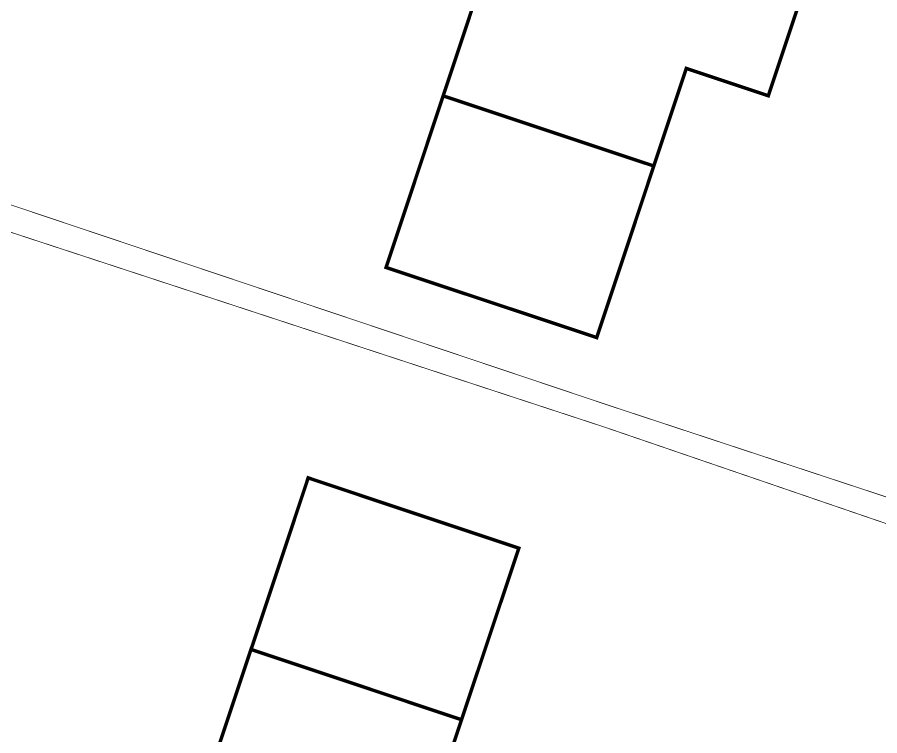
# Model space of a CAD drawing. Header units: inches. Extents: x 350994 to 353538, y 1581369 to 1583842.
# Drawn here: x 351441.15 to 351466.09, y 1583132.43 to 1583153.2 of the extents above; entities that cross this region are included whole.
import ezdxf

# ---------------------------------------------------------------- set-up
doc = ezdxf.new("R2010")
doc.units = ezdxf.units.IN
doc.header["$MEASUREMENT"] = 0
for name, pattern in [('1', [0]), ('ACAD_ISO03W100', [30, 12, -18]), ('DASHDOTX2', [2, 1, -0.5, 0, -0.5])]:
    doc.linetypes.add(name, pattern=pattern)
for name, color, linetype in [('BOUNDARY', 5, 'Continuous'), ('CULVERT', 255, '1'), ('CW', 94, '1')]:
    doc.layers.add(name, color=color, linetype=linetype)

msp = doc.modelspace()

# ---------------------------------------------------------------- linework, layer by layer
at = {"layer": 'BOUNDARY', "lineweight": 5, "const_width": 0.1}
for points, elevation in [([(351453.469, 1583150.925), (351459.56, 1583148.898), (351460.499, 1583151.718), (351462.871, 1583150.928), (351465.467, 1583158.728), (351465.116, 1583158.845), (351464.999, 1583158.494), (351461.583, 1583159.63), (351461.678, 1583159.915), (351461.327, 1583160.032), (351461.21, 1583159.681), (351458.411, 1583160.613), (351458.528, 1583160.964), (351458.177, 1583161.08), (351457.261, 1583158.329), (351456.938, 1583158.436), (351455.28, 1583153.455), (351454.407, 1583153.745), (351453.469, 1583150.925)], 102.875), ([(351447.915, 1583134.922), (351454.001, 1583132.891), (351453.06, 1583130.071), (351455.432, 1583129.28), (351452.829, 1583121.483), (351452.478, 1583121.6), (351452.596, 1583121.951), (351449.181, 1583123.09), (351449.086, 1583122.806), (351448.735, 1583122.923), (351448.852, 1583123.274), (351446.054, 1583124.208), (351445.937, 1583123.857), (351445.586, 1583123.974), (351446.504, 1583126.725), (351446.181, 1583126.832), (351447.843, 1583131.812), (351446.97, 1583132.104), (351447.911, 1583134.923), (351454.001, 1583132.891)], 103.044)]:
    msp.add_lwpolyline(points, dxfattribs=dict(at, elevation=elevation))
at = {"layer": 'CULVERT', "color": 250, "linetype": 'DASHDOTX2', "lineweight": 5, "ltscale": 2, "const_width": 0.02}
for points in [[(351371.521, 1583170.818), (351433.609, 1583150.241), (351458.286, 1583141.969), (351483.634, 1583133.606), (351507.338, 1583125.279), (351511.405, 1583124.055), (351534.554, 1583117.144), (351534.554, 1583117.144)], [(351522.703, 1583090.619), (351522.703, 1583090.619), (351522.703, 1583090.619), (351522.703, 1583090.619), (351531.863, 1583117.147), (351511.894, 1583123.05), (351506.924, 1583124.74), (351483.62, 1583132.622), (351458.132, 1583141.351), (351433.413, 1583149.461), (351371.185, 1583170.026)]]:
    msp.add_lwpolyline(points, dxfattribs=at)
at = {"layer": 'CW', "linetype": 'ACAD_ISO03W100', "lineweight": 5, "ltscale": 0.1, "const_width": 0.1}
for points, elevation in [([(351453.469, 1583150.925), (351451.818, 1583145.965), (351457.909, 1583143.938), (351459.56, 1583148.898)], 102.875), ([(351454.001, 1583132.891), (351455.656, 1583137.85), (351449.566, 1583139.882), (351447.915, 1583134.922)], 103.044)]:
    msp.add_lwpolyline(points, dxfattribs=dict(at, elevation=elevation))

doc.saveas('drawing.dxf')
